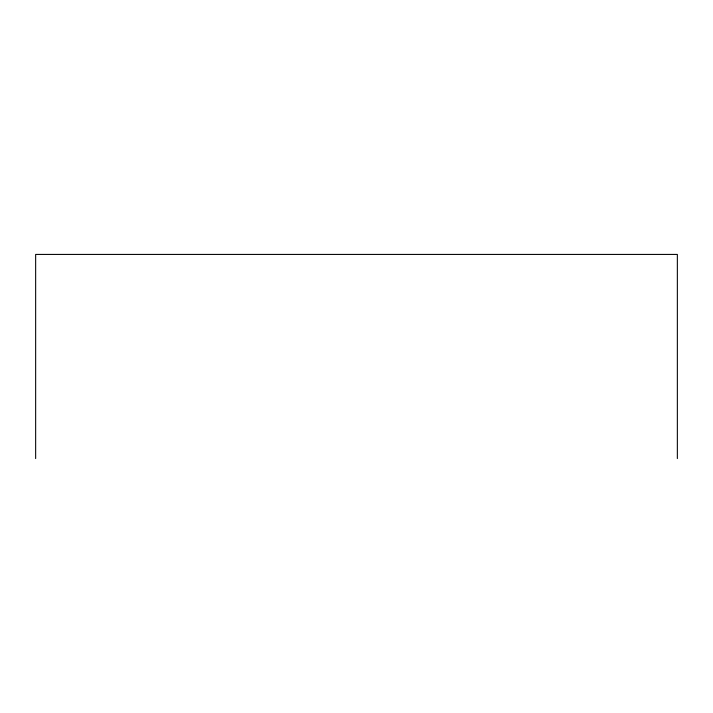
<?xml version="1.0" encoding="UTF-8"?>
<svg xmlns="http://www.w3.org/2000/svg" width="713" height="713" viewBox="0 0 713 713"><rect width="100%" height="100%" fill="white"/><g stroke="black" fill="none" stroke-linecap="round" stroke-linejoin="round"><path stroke-width="1.07" d="M677.35 458.575L677.35 254.425L35.65 254.425L35.65 458.575"/></g></svg>
